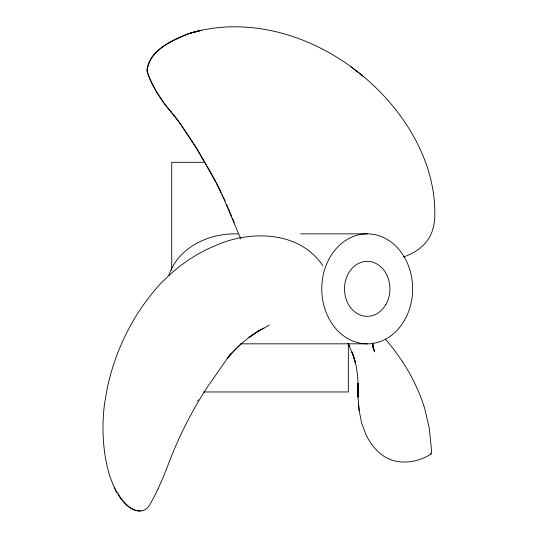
<?xml version="1.0" encoding="UTF-8"?>
<svg xmlns="http://www.w3.org/2000/svg" width="538" height="538" viewBox="0 0 538 538"><rect width="100%" height="100%" fill="white"/><g stroke="black" fill="none" stroke-linecap="round" stroke-linejoin="round"><path stroke-width="0.81" d="M402.189 361.274A196.948 196.948 0 0 1 414.193 382.054L419.963 395.006A158.306 158.306 0 0 1 424.791 408.867L429.284 428.302L431.617 451.369A12.845 12.845 0 0 1 431.59 452.424L431.106 453.998C416.19 463.695 394.939 465.787 380.642 453.803C374.361 448.732 369.519 442.101 366.069 434.832L361.677 423.272L359.128 410.413L358.019 397.34L358.14 383.513M169.033 274.945C176.471 252.335 199.295 238.213 221.986 234.857A83.767 83.767 0 0 1 238.072 233.922M157.95 489.136L163.888 475.599A175.247 77.687 -70.9 0 0 168.455 463.938A223.082 137.311 -71.7 0 1 174.05 449.929C182.698 429.432 192.994 409.626 204.958 390.87A236.767 115.098 -62.8 0 1 207.621 386.735L229.713 355.019M197.654 400.783L198.24 399.808M227.345 358.295L231.723 353.096L228.495 356.842C237.406 346.344 248.038 337.339 259.814 330.224L249.047 337.387L256.33 332.437L267.541 326.095M229.699 355.329L241.549 343.392M169.066 275.248L160.008 284.259C133.78 313.049 115.737 349.034 107.486 387.051L104.89 401.435C102.186 419.801 102.435 438.544 105.253 456.883L107.277 467.159L109.92 476.493L113.114 484.879L116.706 492.398L114.211 487.146M169.107 275.207L178.67 267.056L188.737 259.773L197.977 254.071L207.359 249.148L217.036 244.918C251.649 229.941 300.143 231.427 322.773 265.671M269.336 325.019L267.991 325.833M263.929 328.093L259.35 330.305M258.886 330.514L257.951 330.91M188.118 34.008C171.777 40.7 149.503 50.464 147.21 70.377A10.088 9.63 -58.1 0 0 147.634 72.408M187.849 33.874C171.521 40.532 149.214 50.249 146.935 70.155A10.067 9.63 -57.9 0 0 147.358 72.186M403.534 256.956C415.827 252.82 427.535 244.4 432.014 231.777L433.635 226.276L434.61 220.21C437.475 169.82 410.998 121.554 375.524 87.378C336.021 49.059 281.757 24.311 226.101 26.994L213.862 28.07L202.039 30.088L190.929 32.939M189.921 33.531L189.753 33.585A2.71 0.477 -16 0 1 188.576 33.894L188.461 33.934M188.118 33.786L199.302 30.814M142.019 510.522L142.57 510.354M190.849 32.946L201.279 30.276M200.23 30.558L190.56 33.006M140.263 510.824L138.286 510.831M431.079 453.998L430.541 453.561M205.213 162.315L171.73 162.315L171.73 270.432M300.601 233.862L367.212 233.862M240.674 343.829L367.212 343.829M203.539 391.96L348.348 391.96L348.348 343.352M137.876 510.797C128.609 509.661 122.577 501.241 117.674 494.126M350.81 66.611L363.668 76.739M180.102 123.478L196.841 148.676M118.521 494.402C123.639 503.534 137.217 517.516 147.721 507.677A10.088 5.804 -74.3 0 0 148.838 506.137A100.72 53.477 -72.5 0 0 157.916 489.109M402.202 361.26L394.435 350.292A208.697 208.697 0 0 0 385.437 339.202M195.953 147.217L179.954 123.209A224.696 215.825 -69.5 0 0 170.849 111.669M196.02 147.506L198.623 151.622M196.908 148.965L204.581 161.777M198.677 151.911L214.601 180.001A236.767 234.971 -31.3 0 1 216.922 184.366L224.259 199.773L240.742 238.885M155.61 90.209L163.498 102.368A175.247 169.504 -25.5 0 0 171.03 111.931M116.961 492.909L116.746 492.532M205.408 163.209L206.242 164.662M207.069 166.114L209.585 170.546M209.86 171.044L212.113 175.065M212.396 175.57L214.386 179.154M118.38 493.581L118.279 493.4A1.681 0.679 35.4 0 0 117.472 492.485M214.669 179.665L215.456 181.111M216.236 182.564L221.286 192.584M348.315 343.829L349.767 346.701L348.019 343.19L353.587 356.445L355.598 363.271L351.986 351.906C356.768 364.098 358.422 377.252 358.032 390.285L358.012 383.386L358.073 397.259L357.965 390.534M222.268 194.655L222.994 196.222M223.714 197.802L224.191 198.872M224.427 199.403L225.133 201.01M232.53 218.408L233.29 220.176M233.539 220.768L234.292 222.53M230.775 214.285L231.528 216.054M229.773 211.932L230.526 213.7M227.527 206.626L228.273 208.394M228.778 209.571L229.524 211.34M226.532 204.265L227.278 206.034M372.632 345.927L374.488 351.933L372.612 343.062L373.325 348.557L372.895 345.208M358.436 403.957L359.128 410.413M170.902 111.622A154.931 149.692 -21.9 0 1 155.3 90.014M155.435 89.933A100.593 96.605 -54.2 0 1 147.298 72.206M191.003 33.141A1.681 0.336 -14.3 0 1 190.062 33.517M155.67 90.176A100.72 97.089 -48.2 0 1 147.567 72.435M171.03 111.931A223.082 214.137 -69.9 0 1 180.096 123.484M404.361 320.52A55.004 45.441 -90 0 0 371.294 234.064A55.004 45.441 -90 0 0 325.967 311.953A55.004 45.441 -90 0 0 404.361 320.52M385.786 304.683A27.505 22.724 -90 0 0 369.25 261.455A27.505 22.724 -90 0 0 346.593 300.399A27.505 22.724 -90 0 0 385.786 304.683"/></g></svg>
